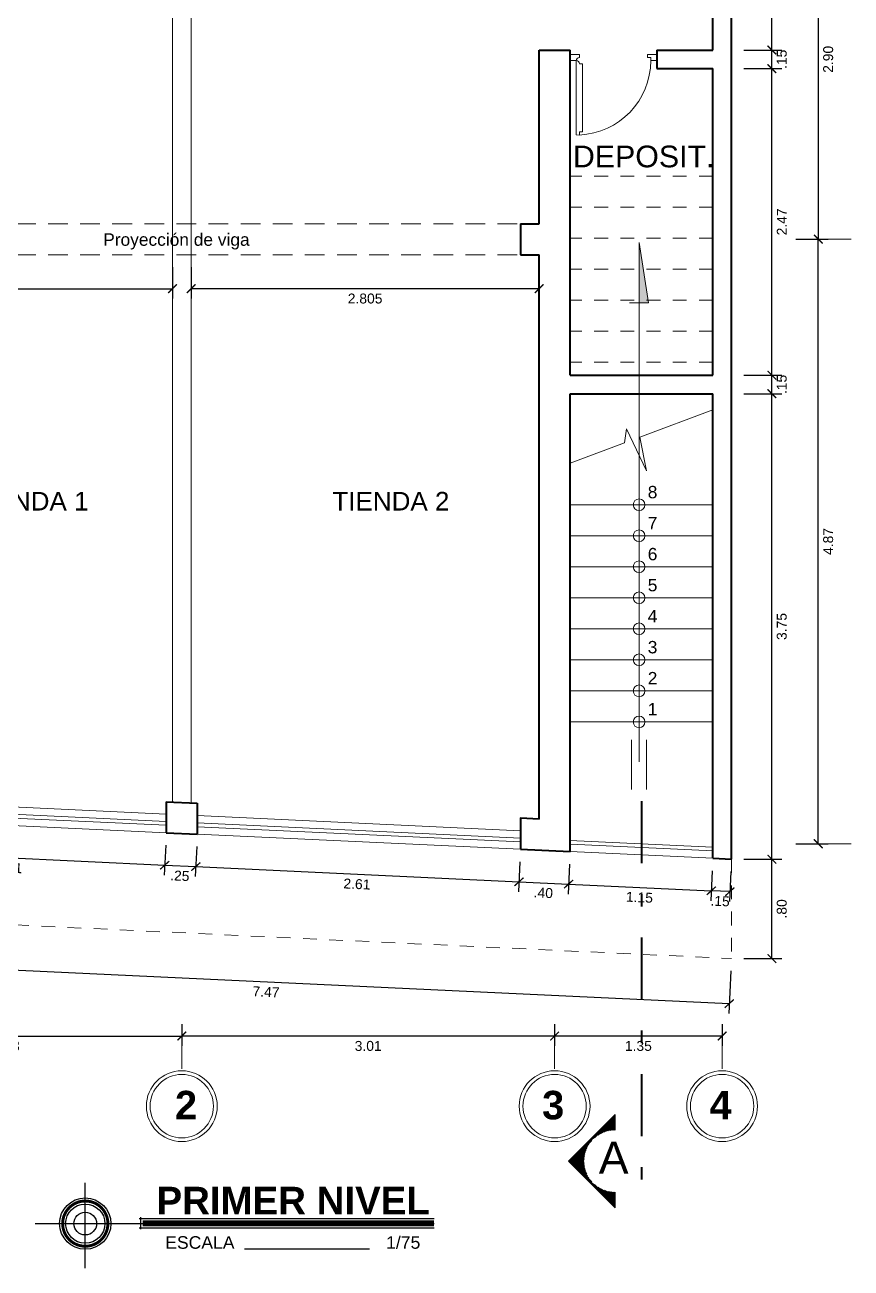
# Model space of a CAD drawing. Header units: millimetres. Extents: x 148 to 461, y 24 to 94.
# Drawn here: x 151.81 to 158.47, y 60.74 to 70.77 of the extents above; entities that cross this region are included whole.
import ezdxf

# ---------------------------------------------------------------- set-up
doc = ezdxf.new("R2010")
doc.units = ezdxf.units.MM
doc.header["$PDMODE"] = 32
doc.linetypes.add('2PAV$0$DASHDOT', pattern=[1, 0.5, -0.25, 0, -0.25])
doc.linetypes.add('HIDDEN2', pattern=[4.762499999999999, 3.175, -1.5875])
doc.layers.get('0').update_dxf_attribs({"lineweight": 0})
doc.layers.get('Defpoints').update_dxf_attribs({"lineweight": 0})
for name, color, linetype, lineweight in [('A-Dims', 22, 'Continuous', 0), ('A-Section', 178, '2PAV$0$DASHDOT', 40), ('A-Stair', 53, 'Continuous', 0), ('A-Text', 30, 'Continuous', 30), ('A-Wall', 153, 'Continuous', 40), ('escalera', 252, 'Continuous', 0), ('piso', 10, 'Continuous', 0), ('proyecciones', 33, 'HIDDEN2', 0), ('puertas', 40, 'Continuous', 0), ('TEXTO', 7, 'Continuous', 0)]:
    doc.layers.add(name, color=color, linetype=linetype, lineweight=lineweight)
doc.styles.add('ejes', font='swissel.ttf')
doc.styles.add('FITO', font='ARIAL.TTF')
doc.styles.add('TEX', font='swissk.ttf', dxfattribs={"height": 0.2})
doc.dimstyles.new('DIM50', dxfattribs={"dimtxt": 0.08, "dimasz": 0.07, "dimexe": 0.08, "dimexo": 0.1, "dimgap": 0.04, "dimtad": 2, "dimzin": 4, "dimdsep": 46, "dimtxsty": 'ejes', "dimblk": 'ARCHTICK', "dimcen": 0.05, "dimadec": 0, "dimazin": 0, "dimtfac": 1, "dimtix": 1, "dimtmove": 0, "dimatfit": 3, "dimfxl": 0.08, "dimarcsym": 0})

# ---------------------------------------------------------------- blocks, each defined once
blk = doc.blocks.new('P70')
at = {"ltscale": 0.75}
blk.add_lwpolyline([(0.05000000000000426, 0.02500000000000568), (0.05000000000000426, 0.6229130371550653), (0.07500000000000995, 0.624478940414086), (0.07500000000000284, 0.5979130371550667), (0.1000000000000085, 0.5979130371550667), (0.1000000000000085, 0.04999999999999716), (0.07500000000000284, 0.05000000000000426, -0.4142135623731159)], format="xyb", close=True, dxfattribs=at)
blk.add_lwpolyline([(0, 0.02499999999999147), (0.05000000000000426, 0.02500000000000568, 0.4142135623730951), (0.07500000000000284, 0), (0.07500000000000284, -0.02499999999999147), (0, -0.02499999999999147)], format="xyb", dxfattribs=at)
blk.add_lwpolyline([(0.7000000000000028, 0.02499999999999147), (0.6499999999999915, 0.02500000000000568), (0.6499999999999915, 0), (0.625, 0), (0.625, -0.02499999999999147), (0.7000000000000028, -0.02499999999999147)], dxfattribs=at)
at = {"color": 9, "ltscale": 0.75}
blk.add_arc((0.05000000000000426, 0.02500000000000568), 0.5999999999999914, 0, 87.61198453673087, dxfattribs=at)
at = {"flags": 3}
blk.add_attdef('COCO', (0, 0), '', height=0.1, dxfattribs=at)
blk = doc.blocks.new('_ArchTick')
at = {"color": 0, "linetype": 'ByBlock', "const_width": 0.15}
blk.add_lwpolyline([(-0.5, -0.5), (0.5, 0.5)], dxfattribs=at)
blk = doc.blocks.new('*D202')
at = {"layer": 'A-Dims', "color": 0, "lineweight": -2}
for p, q in [((157.6002830964725, 71.8131101020102), (157.9065325507671, 71.8131101020102)), ((157.8265325507671, 70.5631101020102), (157.8265325507671, 71.8131101020102)), ((157.6002830964725, 70.5631101020102), (157.9065325507671, 70.5631101020102))]:
    blk.add_line(p, q, dxfattribs=at)
at = {"layer": 'Defpoints', "color": 0}
for p in [(157.5002830964725, 71.8131101020102), (157.8265325507671, 71.8131101020102), (157.5002830964725, 70.5631101020102)]:
    blk.add_point(p, dxfattribs=at)
at = {"layer": 'A-Dims', "color": 0, "lineweight": -2, "xscale": 0.07, "yscale": 0.07, "zscale": 0.07}
for p, rotation in [((157.8265325507671, 71.8131101020102), 90), ((157.8265325507671, 70.5631101020102), 270)]:
    blk.add_blockref('_ArchTick', p, dxfattribs=dict(at, rotation=rotation))
at = {"layer": 'A-Dims', "color": 0, "insert": (157.9065325507671, 71.1881101020102), "char_height": 0.08, "attachment_point": 5, "rotation": 90, "style": 'ejes'}
blk.add_mtext('1.25', dxfattribs=at)
blk = doc.blocks.new('*D203')
at = {"layer": 'A-Dims', "color": 0, "lineweight": -2}
for p, q in [((157.6002830964725, 70.5631101020102), (157.9065325507671, 70.5631101020102)), ((157.8265325507671, 70.4131101020102), (157.8265325507671, 70.5631101020102)), ((157.6002830964725, 70.4131101020102), (157.9065325507671, 70.4131101020102))]:
    blk.add_line(p, q, dxfattribs=at)
at = {"layer": 'Defpoints', "color": 0}
for p in [(157.5002830964725, 70.5631101020102), (157.8265325507671, 70.5631101020102), (157.5002830964725, 70.4131101020102)]:
    blk.add_point(p, dxfattribs=at)
at = {"layer": 'A-Dims', "color": 0, "lineweight": -2, "xscale": 0.07, "yscale": 0.07, "zscale": 0.07}
for p, rotation in [((157.8265325507671, 70.5631101020102), 270), ((157.8265325507671, 70.4131101020102), 90)]:
    blk.add_blockref('_ArchTick', p, dxfattribs=dict(at, rotation=rotation))
at = {"layer": 'A-Dims', "color": 0, "insert": (157.9065325507671, 70.4881101020102), "char_height": 0.08, "attachment_point": 5, "rotation": 90, "style": 'ejes'}
blk.add_mtext('.15', dxfattribs=at)
blk = doc.blocks.new('*D204')
at = {"layer": 'A-Dims', "color": 0, "lineweight": -2}
for p, q in [((157.6002830964725, 70.4131101020102), (157.9065325507671, 70.4131101020102)), ((157.8265325507671, 67.94231010201018), (157.8265325507671, 70.4131101020102)), ((157.6002830964725, 67.94231010201018), (157.9065325507671, 67.94231010201018))]:
    blk.add_line(p, q, dxfattribs=at)
at = {"layer": 'Defpoints', "color": 0}
for p in [(157.5002830964725, 70.4131101020102), (157.8265325507671, 70.4131101020102), (157.5002830964725, 67.94231010201018)]:
    blk.add_point(p, dxfattribs=at)
at = {"layer": 'A-Dims', "color": 0, "lineweight": -2, "xscale": 0.07, "yscale": 0.07, "zscale": 0.07}
for p, rotation in [((157.8265325507671, 70.4131101020102), 90), ((157.8265325507671, 67.94231010201018), 270)]:
    blk.add_blockref('_ArchTick', p, dxfattribs=dict(at, rotation=rotation))
at = {"layer": 'A-Dims', "color": 0, "insert": (157.9065325507671, 69.1777101020102), "char_height": 0.08, "attachment_point": 5, "rotation": 90, "style": 'ejes'}
blk.add_mtext('2.47', dxfattribs=at)
blk = doc.blocks.new('*D205')
at = {"layer": 'A-Dims', "color": 0, "lineweight": -2}
for p, q in [((157.6002830964725, 67.94231010201018), (157.9065325507671, 67.94231010201018)), ((157.8265325507671, 67.79231010201018), (157.8265325507671, 67.94231010201018)), ((157.6002830964725, 67.79231010201018), (157.9065325507671, 67.79231010201018))]:
    blk.add_line(p, q, dxfattribs=at)
at = {"layer": 'Defpoints', "color": 0}
for p in [(157.5002830964725, 67.94231010201018), (157.8265325507671, 67.94231010201018), (157.5002830964725, 67.79231010201018)]:
    blk.add_point(p, dxfattribs=at)
at = {"layer": 'A-Dims', "color": 0, "lineweight": -2, "xscale": 0.07, "yscale": 0.07, "zscale": 0.07}
for p, rotation in [((157.8265325507671, 67.94231010201018), 270), ((157.8265325507671, 67.79231010201018), 90)]:
    blk.add_blockref('_ArchTick', p, dxfattribs=dict(at, rotation=rotation))
at = {"layer": 'A-Dims', "color": 0, "insert": (157.9065325507671, 67.86731010201018), "char_height": 0.08, "attachment_point": 5, "rotation": 90, "style": 'ejes'}
blk.add_mtext('.15', dxfattribs=at)
blk = doc.blocks.new('*D206')
at = {"layer": 'A-Dims', "color": 0, "lineweight": -2}
for p, q in [((157.6002830964725, 67.79231010201018), (157.9065325507671, 67.79231010201018)), ((157.8265325507671, 64.04031263436664), (157.8265325507671, 67.79231010201018)), ((157.6002830964725, 64.04031263436664), (157.9065325507671, 64.04031263436664))]:
    blk.add_line(p, q, dxfattribs=at)
at = {"layer": 'Defpoints', "color": 0}
for p in [(157.5002830964725, 67.79231010201018), (157.8265325507671, 67.79231010201018), (157.5002830964725, 64.04031263436664)]:
    blk.add_point(p, dxfattribs=at)
at = {"layer": 'A-Dims', "color": 0, "lineweight": -2, "xscale": 0.07, "yscale": 0.07, "zscale": 0.07}
for p, rotation in [((157.8265325507671, 67.79231010201018), 90), ((157.8265325507671, 64.04031263436664), 270)]:
    blk.add_blockref('_ArchTick', p, dxfattribs=dict(at, rotation=rotation))
at = {"layer": 'A-Dims', "color": 0, "insert": (157.9065325507671, 65.91631136818842), "char_height": 0.08, "attachment_point": 5, "rotation": 90, "style": 'ejes'}
blk.add_mtext('3.75', dxfattribs=at)
blk = doc.blocks.new('*D207')
at = {"layer": 'A-Dims', "color": 0, "lineweight": -2}
for p, q in [((157.6002830964725, 64.04031263436664), (157.9065325507671, 64.04031263436664)), ((157.8265325507671, 63.23943264052988), (157.8265325507671, 64.04031263436664)), ((157.6002830964725, 63.23943264052988), (157.9065325507671, 63.23943264052988))]:
    blk.add_line(p, q, dxfattribs=at)
at = {"layer": 'Defpoints', "color": 0}
for p in [(157.5002830964725, 64.04031263436664), (157.8265325507671, 64.04031263436664), (157.5002830964725, 63.23943264052988)]:
    blk.add_point(p, dxfattribs=at)
at = {"layer": 'A-Dims', "color": 0, "lineweight": -2, "xscale": 0.07, "yscale": 0.07, "zscale": 0.07}
for p, rotation in [((157.8265325507671, 64.04031263436664), 90), ((157.8265325507671, 63.23943264052988), 270)]:
    blk.add_blockref('_ArchTick', p, dxfattribs=dict(at, rotation=rotation))
at = {"layer": 'A-Dims', "color": 0, "insert": (157.9065325507671, 63.63987263744826), "char_height": 0.08, "attachment_point": 5, "rotation": 90, "style": 'ejes'}
blk.add_mtext('.80', dxfattribs=at)
blk = doc.blocks.new('*D208')
at = {"layer": 'A-Dims', "color": 0, "lineweight": -2}
for p, q in [((150.0355965626156, 63.48954251889414), (150.019490391733, 63.14625099094039)), ((150.0232396188186, 63.226163088249), (157.4832396188185, 62.87616308824897)), ((157.4955965626156, 63.13954251889411), (157.479490391733, 62.79625099094036))]:
    blk.add_line(p, q, dxfattribs=at)
at = {"layer": 'Defpoints', "color": 0}
for p in [(150.0402830964725, 63.58943264052991), (157.5002830964725, 63.23943264052988), (157.4832396188185, 62.87616308824897)]:
    blk.add_point(p, dxfattribs=at)
at = {"layer": 'A-Dims', "color": 0, "lineweight": -2, "xscale": 0.07, "yscale": 0.07, "zscale": 0.07}
for p, rotation in [((150.0232396188186, 63.226163088249), 177.3138299825618), ((157.4832396188185, 62.87616308824897), 357.3138299825617)]:
    blk.add_blockref('_ArchTick', p, dxfattribs=dict(at, rotation=rotation))
at = {"layer": 'A-Dims', "color": 0, "insert": (153.749490391733, 62.97125099094037), "char_height": 0.08, "attachment_point": 5, "rotation": 357.31382998256174, "style": 'ejes'}
blk.add_mtext('7.47', dxfattribs=at)
blk = doc.blocks.new('*D209')
at = {"layer": 'A-Dims', "color": 0, "lineweight": -2}
for p, q in [((157.3455965626156, 63.94746004624292), (157.3342587059046, 63.70580172891754)), ((157.4955965626156, 63.94042251273088), (157.4842587059046, 63.6987641954055)), ((157.4880079329901, 63.77867629271411), (157.3380079329901, 63.78571382622616))]:
    blk.add_line(p, q, dxfattribs=at)
at = {"layer": 'Defpoints', "color": 0}
for p in [(157.3502830964725, 64.04735016787869), (157.5002830964725, 64.04031263436664), (157.3380079329901, 63.78571382622616)]:
    blk.add_point(p, dxfattribs=at)
at = {"layer": 'A-Dims', "color": 0, "lineweight": -2, "xscale": 0.07, "yscale": 0.07, "zscale": 0.07}
for p, rotation in [((157.3380079329901, 63.78571382622616), 357.3138299825686), ((157.4880079329901, 63.77867629271411), 177.3138299825686)]:
    blk.add_blockref('_ArchTick', p, dxfattribs=dict(at, rotation=rotation))
at = {"layer": 'A-Dims', "color": 0, "insert": (157.4092587059046, 63.70228296216152), "char_height": 0.08, "attachment_point": 5, "rotation": 357.31382998256856, "style": 'ejes'}
blk.add_mtext('.15', dxfattribs=at)
blk = doc.blocks.new('*D210')
at = {"layer": 'A-Dims', "color": 0, "lineweight": -2}
for p, q in [((156.1955965626155, 64.00141446983542), (156.1842587059045, 63.75975615251)), ((157.3455965626155, 63.94746004624294), (157.3342587059045, 63.70580172891751)), ((156.1880079329901, 63.83966824981862), (157.3380079329901, 63.78571382622613))]:
    blk.add_line(p, q, dxfattribs=at)
at = {"layer": 'Defpoints', "color": 0}
for p in [(156.2002830964724, 64.10130459147119), (157.3502830964724, 64.0473501678787), (157.3380079329901, 63.78571382622613)]:
    blk.add_point(p, dxfattribs=at)
at = {"layer": 'A-Dims', "color": 0, "lineweight": -2, "xscale": 0.07, "yscale": 0.07, "zscale": 0.07}
for p, rotation in [((156.1880079329901, 63.83966824981862), 177.3138299825623), ((157.3380079329901, 63.78571382622613), 357.3138299825624)]:
    blk.add_blockref('_ArchTick', p, dxfattribs=dict(at, rotation=rotation))
at = {"layer": 'A-Dims', "color": 0, "insert": (156.7592587059045, 63.73277894071376), "char_height": 0.08, "attachment_point": 5, "rotation": 357.3138299825623, "style": 'ejes'}
blk.add_mtext('1.15', dxfattribs=at)
blk = doc.blocks.new('*D211')
at = {"layer": 'A-Dims', "color": 0, "lineweight": -2}
for p, q in [((155.7960360760725, 64.02016060526304), (155.7846982193616, 63.77850228793763)), ((156.1955965626156, 64.00141446983542), (156.1842587059046, 63.75975615251001)), ((155.7884474464471, 63.85841438524624), (156.1880079329901, 63.83966824981862))]:
    blk.add_line(p, q, dxfattribs=at)
at = {"layer": 'Defpoints', "color": 0}
for p in [(155.8007226099294, 64.12005072689881), (156.2002830964725, 64.10130459147119), (156.1880079329901, 63.83966824981862)]:
    blk.add_point(p, dxfattribs=at)
at = {"layer": 'A-Dims', "color": 0, "lineweight": -2, "xscale": 0.07, "yscale": 0.07, "zscale": 0.07}
for p, rotation in [((155.7884474464471, 63.85841438524624), 177.3138299825625), ((156.1880079329901, 63.83966824981862), 357.3138299825624)]:
    blk.add_blockref('_ArchTick', p, dxfattribs=dict(at, rotation=rotation))
at = {"layer": 'A-Dims', "color": 0, "insert": (155.9844784626331, 63.76912922022382), "char_height": 0.08, "attachment_point": 5, "rotation": 357.3138299825624, "style": 'ejes'}
blk.add_mtext('.40', dxfattribs=at)
blk = doc.blocks.new('*D212')
at = {"layer": 'A-Dims', "color": 0, "lineweight": -2}
for p, q in [((153.1905965626156, 64.14239972452711), (153.1792587059046, 63.90074140720176)), ((153.1830079329901, 63.98065350451037), (155.7884474464471, 63.85841438524631)), ((155.7960360760726, 64.02016060526304), (155.7846982193616, 63.77850228793769))]:
    blk.add_line(p, q, dxfattribs=at)
at = {"layer": 'Defpoints', "color": 0}
for p in [(153.1952830964725, 64.24228984616288), (155.8007226099295, 64.12005072689881), (155.7884474464471, 63.85841438524631)]:
    blk.add_point(p, dxfattribs=at)
at = {"layer": 'A-Dims', "color": 0, "lineweight": -2, "xscale": 0.07, "yscale": 0.07, "zscale": 0.07}
for p, rotation in [((153.1830079329901, 63.98065350451037), 177.3138299825621), ((155.7884474464471, 63.85841438524631), 357.3138299825621)]:
    blk.add_blockref('_ArchTick', p, dxfattribs=dict(at, rotation=rotation))
at = {"layer": 'A-Dims', "color": 0, "insert": (154.4819784626331, 63.83962184756972), "char_height": 0.08, "attachment_point": 5, "rotation": 357.3138299825621, "style": 'ejes'}
blk.add_mtext('2.61', dxfattribs=at)
blk = doc.blocks.new('*D213')
at = {"layer": 'A-Dims', "color": 0, "lineweight": -2}
for p, q in [((152.9405965626156, 64.15412894704721), (152.9292587059046, 63.91247062972188)), ((153.1905965626155, 64.1423997245271), (153.1792587059045, 63.90074140720176)), ((152.9330079329901, 63.9923827270305), (153.1830079329901, 63.98065350451038))]:
    blk.add_line(p, q, dxfattribs=at)
at = {"layer": 'Defpoints', "color": 0}
for p in [(152.9452830964725, 64.25401906868298), (153.1952830964725, 64.24228984616286), (153.1830079329901, 63.98065350451038)]:
    blk.add_point(p, dxfattribs=at)
at = {"layer": 'A-Dims', "color": 0, "lineweight": -2, "xscale": 0.07, "yscale": 0.07, "zscale": 0.07}
for p, rotation in [((152.9330079329901, 63.9923827270305), 177.3138299825592), ((153.1830079329901, 63.98065350451038), 357.3138299825592)]:
    blk.add_blockref('_ArchTick', p, dxfattribs=dict(at, rotation=rotation))
at = {"layer": 'A-Dims', "color": 0, "insert": (153.0542587059046, 63.90660601846182), "char_height": 0.08, "attachment_point": 5, "rotation": 357.3138299825592, "style": 'ejes'}
blk.add_mtext('.25', dxfattribs=at)
blk = doc.blocks.new('*D214')
at = {"layer": 'A-Dims', "color": 0, "lineweight": -2}
for p, q in [((150.4351570491586, 64.27167637730324), (150.4238191924476, 64.03001805997792)), ((152.9405965626156, 64.15412894704721), (152.9292587059046, 63.91247062972189)), ((150.4275684195332, 64.10993015728653), (152.9330079329901, 63.9923827270305))]:
    blk.add_line(p, q, dxfattribs=at)
at = {"layer": 'Defpoints', "color": 0}
for p in [(150.4398435830155, 64.371566498939), (152.9452830964725, 64.25401906868298), (152.9330079329901, 63.9923827270305)]:
    blk.add_point(p, dxfattribs=at)
at = {"layer": 'A-Dims', "color": 0, "lineweight": -2, "xscale": 0.07, "yscale": 0.07, "zscale": 0.07}
for p, rotation in [((150.4275684195332, 64.10993015728653), 177.313829982562), ((152.9330079329901, 63.9923827270305), 357.313829982562)]:
    blk.add_blockref('_ArchTick', p, dxfattribs=dict(at, rotation=rotation))
at = {"layer": 'A-Dims', "color": 0, "insert": (151.6765389491761, 63.97124434484989), "char_height": 0.08, "attachment_point": 5, "rotation": 357.31382998256197, "style": 'ejes'}
blk.add_mtext('2.51', dxfattribs=at)
blk = doc.blocks.new('*D216')
at = {"layer": 'A-Dims', "color": 0, "lineweight": -2}
for p, q in [((150.1902830964725, 68.8131101020102), (150.1902830964725, 68.55938713722192)), ((152.9952830964724, 68.8131101020102), (152.9952830964724, 68.55938713722192)), ((150.1902830964725, 68.63938713722192), (152.9952830964724, 68.63938713722192))]:
    blk.add_line(p, q, dxfattribs=at)
at = {"layer": 'Defpoints', "color": 0}
for p in [(150.1902830964725, 68.9131101020102), (152.9952830964724, 68.9131101020102), (152.9952830964724, 68.63938713722192)]:
    blk.add_point(p, dxfattribs=at)
at = {"layer": 'A-Dims', "color": 0, "lineweight": -2, "xscale": 0.07, "yscale": 0.07, "zscale": 0.07, "rotation": 180}
blk.add_blockref('_ArchTick', (150.1902830964725, 68.63938713722192), dxfattribs=at)
at = {"layer": 'A-Dims', "color": 0, "lineweight": -2, "xscale": 0.07, "yscale": 0.07, "zscale": 0.07}
blk.add_blockref('_ArchTick', (152.9952830964724, 68.63938713722192), dxfattribs=at)
at = {"layer": 'A-Dims', "color": 0, "insert": (151.5927830964724, 68.5593871372219), "char_height": 0.08, "attachment_point": 5, "style": 'ejes'}
blk.add_mtext('2.805', dxfattribs=at)
blk = doc.blocks.new('*D217')
at = {"layer": 'A-Dims', "color": 0, "lineweight": -2}
for p, q in [((153.1452830964724, 68.8131101020102), (153.1452830964724, 68.55938713722193)), ((155.9502830964724, 68.8131101020102), (155.9502830964724, 68.55938713722193)), ((155.9502830964724, 68.63938713722193), (153.1452830964724, 68.63938713722193))]:
    blk.add_line(p, q, dxfattribs=at)
at = {"layer": 'Defpoints', "color": 0}
for p in [(153.1452830964724, 68.9131101020102), (155.9502830964724, 68.9131101020102), (153.1452830964724, 68.63938713722193)]:
    blk.add_point(p, dxfattribs=at)
at = {"layer": 'A-Dims', "color": 0, "lineweight": -2, "xscale": 0.07, "yscale": 0.07, "zscale": 0.07, "rotation": 180}
blk.add_blockref('_ArchTick', (153.1452830964724, 68.63938713722193), dxfattribs=at)
at = {"layer": 'A-Dims', "color": 0, "lineweight": -2, "xscale": 0.07, "yscale": 0.07, "zscale": 0.07}
blk.add_blockref('_ArchTick', (155.9502830964724, 68.63938713722193), dxfattribs=at)
at = {"layer": 'A-Dims', "color": 0, "insert": (154.5477830964724, 68.55938713722192), "char_height": 0.08, "attachment_point": 5, "style": 'ejes'}
blk.add_mtext('2.805', dxfattribs=at)
blk = doc.blocks.new('*D565')
at = {"layer": 'A-Dims', "color": 0, "lineweight": -2}
for p, q in [((158.0192458633537, 69.0381101020102), (158.280620170549, 69.0381101020102)), ((158.200620170549, 64.16531263436629), (158.200620170549, 69.0381101020102)), ((158.0192458633537, 64.16531263436629), (158.280620170549, 64.16531263436629))]:
    blk.add_line(p, q, dxfattribs=at)
at = {"layer": 'Defpoints', "color": 0}
for p in [(157.9192458633537, 69.0381101020102), (158.200620170549, 69.0381101020102), (157.9192458633537, 64.16531263436629)]:
    blk.add_point(p, dxfattribs=at)
at = {"layer": 'A-Dims', "color": 0, "lineweight": -2, "xscale": 0.07, "yscale": 0.07, "zscale": 0.07}
for p, rotation in [((158.200620170549, 69.0381101020102), 90), ((158.200620170549, 64.16531263436629), 270)]:
    blk.add_blockref('_ArchTick', p, dxfattribs=dict(at, rotation=rotation))
at = {"layer": 'A-Dims', "color": 0, "insert": (158.280620170549, 66.60171136818823), "char_height": 0.08, "attachment_point": 5, "rotation": 90, "style": 'ejes'}
blk.add_mtext('4.87', dxfattribs=at)
blk = doc.blocks.new('*D562')
at = {"layer": 'A-Dims', "color": 0, "lineweight": -2}
for p, q in [((158.0192458633537, 71.9381101020102), (158.280620170549, 71.9381101020102)), ((158.200620170549, 71.9381101020102), (158.200620170549, 69.0381101020102)), ((158.0192458633537, 69.0381101020102), (158.280620170549, 69.0381101020102))]:
    blk.add_line(p, q, dxfattribs=at)
at = {"layer": 'Defpoints', "color": 0}
for p in [(157.9192458633537, 71.9381101020102), (157.9192458633537, 69.0381101020102), (158.200620170549, 69.0381101020102)]:
    blk.add_point(p, dxfattribs=at)
at = {"layer": 'A-Dims', "color": 0, "lineweight": -2, "xscale": 0.07, "yscale": 0.07, "zscale": 0.07}
for p, rotation in [((158.200620170549, 71.9381101020102), 90), ((158.200620170549, 69.0381101020102), 270)]:
    blk.add_blockref('_ArchTick', p, dxfattribs=dict(at, rotation=rotation))
at = {"layer": 'A-Dims', "color": 0, "insert": (158.280620170549, 70.4881101020102), "char_height": 0.08, "attachment_point": 5, "rotation": 90, "style": 'ejes'}
blk.add_mtext('2.90', dxfattribs=at)
blk = doc.blocks.new('*D558')
at = {"layer": 'A-Dims', "color": 0, "lineweight": -2}
for p, q in [((150.2402830964724, 62.71083732093731), (150.2402830964724, 62.53476358095547)), ((153.0702830964725, 62.71083732093731), (153.0702830964725, 62.53476358095547)), ((150.2402830964724, 62.61476358095547), (153.0702830964725, 62.61476358095547))]:
    blk.add_line(p, q, dxfattribs=at)
at = {"layer": 'Defpoints', "color": 0}
for p in [(150.2402830964724, 62.81083732093731), (153.0702830964725, 62.81083732093731), (153.0702830964725, 62.61476358095547)]:
    blk.add_point(p, dxfattribs=at)
at = {"layer": 'A-Dims', "color": 0, "lineweight": -2, "xscale": 0.07, "yscale": 0.07, "zscale": 0.07, "rotation": 180}
blk.add_blockref('_ArchTick', (150.2402830964724, 62.61476358095547), dxfattribs=at)
at = {"layer": 'A-Dims', "color": 0, "lineweight": -2, "xscale": 0.07, "yscale": 0.07, "zscale": 0.07}
blk.add_blockref('_ArchTick', (153.0702830964725, 62.61476358095547), dxfattribs=at)
at = {"layer": 'A-Dims', "color": 0, "insert": (151.6552830964725, 62.53476358095547), "char_height": 0.08, "attachment_point": 5, "style": 'ejes'}
blk.add_mtext('2.83', dxfattribs=at)
blk = doc.blocks.new('*D559')
at = {"layer": 'A-Dims', "color": 0, "lineweight": -2}
for p, q in [((156.0752830964725, 62.71083732093731), (156.0752830964725, 62.53476358095547)), ((157.4252830964725, 62.71083732093731), (157.4252830964725, 62.53476358095547)), ((157.4252830964725, 62.61476358095547), (156.0752830964725, 62.61476358095547))]:
    blk.add_line(p, q, dxfattribs=at)
at = {"layer": 'Defpoints', "color": 0}
for p in [(156.0752830964725, 62.81083732093731), (157.4252830964725, 62.81083732093731), (156.0752830964725, 62.61476358095547)]:
    blk.add_point(p, dxfattribs=at)
at = {"layer": 'A-Dims', "color": 0, "lineweight": -2, "xscale": 0.07, "yscale": 0.07, "zscale": 0.07, "rotation": 180}
blk.add_blockref('_ArchTick', (156.0752830964725, 62.61476358095547), dxfattribs=at)
at = {"layer": 'A-Dims', "color": 0, "lineweight": -2, "xscale": 0.07, "yscale": 0.07, "zscale": 0.07}
blk.add_blockref('_ArchTick', (157.4252830964725, 62.61476358095547), dxfattribs=at)
at = {"layer": 'A-Dims', "color": 0, "insert": (156.7502830964725, 62.53476358095547), "char_height": 0.08, "attachment_point": 5, "style": 'ejes'}
blk.add_mtext('1.35', dxfattribs=at)
blk = doc.blocks.new('*D578')
at = {"layer": 'A-Dims', "color": 0, "lineweight": -2}
for p, q in [((153.0702830964725, 62.71083732093731), (153.0702830964725, 62.53476358095547)), ((156.0752830964725, 62.71083732093731), (156.0752830964725, 62.53476358095547)), ((156.0752830964725, 62.61476358095547), (153.0702830964725, 62.61476358095547))]:
    blk.add_line(p, q, dxfattribs=at)
at = {"layer": 'Defpoints', "color": 0}
for p in [(153.0702830964725, 62.81083732093731), (156.0752830964725, 62.81083732093731), (153.0702830964725, 62.61476358095547)]:
    blk.add_point(p, dxfattribs=at)
at = {"layer": 'A-Dims', "color": 0, "lineweight": -2, "xscale": 0.07, "yscale": 0.07, "zscale": 0.07, "rotation": 180}
blk.add_blockref('_ArchTick', (153.0702830964725, 62.61476358095547), dxfattribs=at)
at = {"layer": 'A-Dims', "color": 0, "lineweight": -2, "xscale": 0.07, "yscale": 0.07, "zscale": 0.07}
blk.add_blockref('_ArchTick', (156.0752830964725, 62.61476358095547), dxfattribs=at)
at = {"layer": 'A-Dims', "color": 0, "insert": (154.5727830964725, 62.53476358095547), "char_height": 0.08, "attachment_point": 5, "style": 'ejes'}
blk.add_mtext('3.01', dxfattribs=at)

msp = doc.modelspace()

# ---------------------------------------------------------------- hatches: boundary and pattern name
at = {"layer": 'escalera'}
msp.add_hatch(color=256, dxfattribs=at).paths.add_polyline_path([(156.7562445262036, 69.01051712239344), (156.7562445262035, 68.5254795520285), (156.8325442811357, 68.5254795520285)])

# ---------------------------------------------------------------- linework, layer by layer
at = {"layer": 'A-Dims'}
for p, q in [((158.280620170549, 69.0381101020102), (158.4653928910786, 69.0381101020102)), ((158.280620170549, 64.16531263436629), (158.4653928910786, 64.16531263436629)), ((153.0702830964725, 62.53476358095547), (153.0702830964725, 62.3499908604259)), ((156.0752830964725, 62.53476358095547), (156.0752830964725, 62.3499908604259)), ((157.4252830964725, 62.53476358095547), (157.4252830964725, 62.3499908604259))]:
    msp.add_line(p, q, dxfattribs=at)
for centre, radius in [((153.0702830964725, 62.04950603159675), 0.2854121045047773), ((153.0702830964725, 62.04950603159675), 0.2554121045047773), ((156.0752830964725, 62.04950603159675), 0.2854121045047773), ((156.0752830964725, 62.04950603159675), 0.2554121045047773), ((157.4252830964725, 62.04950603159675), 0.2854121045047773), ((157.4252830964725, 62.04950603159675), 0.2554121045047773)]:
    msp.add_circle(centre, radius, dxfattribs=at)
at = {"layer": 'A-Section', "color": 2}
msp.add_lwpolyline([(156.7752830964725, 64.50851389725355), (156.7752830964725, 61.23587272273192)], dxfattribs=at)
at = {"layer": 'A-Stair', "color": 53}
for p, q in [((152.9952830964725, 64.50167322417896), (152.9952830964724, 71.81311010201019)), ((153.1452830964724, 64.4946356906669), (153.1452830964724, 71.81311010201019)), ((156.7623150741046, 67.44260696056962), (157.3502830964725, 67.66215782320147)), ((156.6382881824244, 67.39629455917694), (156.6558608409563, 67.50819806965183)), ((156.6558608409563, 67.50819806965183), (156.8153456674741, 67.17083410251497)), ((156.2002830964725, 67.23274077597867), (156.6382881824244, 67.39629455917694)), ((156.8153456674741, 67.17083410251497), (156.7623150741047, 67.44260696056962)), ((157.3502830964725, 66.89735016787868), (156.2002830964725, 66.89735016787868)), ((157.3502830964725, 66.64735016787868), (156.2002830964725, 66.64735016787868)), ((157.3502830964725, 66.39735016787868), (156.2002830964725, 66.39735016787868)), ((157.3502830964725, 66.14735016787868), (156.2002830964725, 66.14735016787868)), ((157.3502830964725, 65.89735016787868), (156.2002830964725, 65.89735016787868)), ((157.3502830964725, 65.64735016787868), (156.2002830964725, 65.64735016787868)), ((157.3502830964725, 65.39735016787868), (156.2002830964725, 65.39735016787868)), ((157.3502830964725, 65.14735016787868), (156.2002830964725, 65.14735016787868)), ((150.4398435830155, 64.5217314977834), (152.9452830964724, 64.40418406752738)), ((150.4398435830155, 64.46166549824565), (152.9452830964724, 64.34411806798963)), ((150.4398435830155, 64.43163249847676), (152.9452830964725, 64.31408506822075)), ((150.4398435830155, 64.371566498939), (152.9452830964725, 64.25401906868298)), ((153.1952830964725, 64.39245484500728), (155.8007226099294, 64.27021572574321)), ((153.1952830964725, 64.33252077202582), (155.8007226099294, 64.21028165276175)), ((153.1952830964725, 64.30235584570063), (155.8007226099294, 64.18011672643657)), ((153.1952830964725, 64.24228984616286), (155.8007226099295, 64.12005072689881)), ((156.1974711761583, 64.19153551733412), (157.3474711761583, 64.13758109374163)), ((156.2030950167866, 64.16123866445265), (157.3530950167866, 64.10728424086017)), ((156.2002830964724, 64.10130459147119), (157.3502830964724, 64.0473501678787))]:
    msp.add_line(p, q, dxfattribs=at)
at = {"layer": 'A-Text', "color": 251, "linetype": 'Continuous'}
for p, q in [((152.2921916797322, 60.74394695810162), (152.2921916797322, 61.43181759798316)), ((152.726083189522, 61.14385077630403), (155.1034670050635, 61.14385077630403)), ((152.7392437240959, 61.0585196101833), (152.7392437240959, 61.1544516470616)), ((151.888643856304, 61.10276530520391), (155.1034670050635, 61.10276530520391)), ((152.726083189522, 61.06784143238252), (155.1034670050635, 61.06784143238251)), ((153.5752452004162, 60.90013442706485), (154.5834094145817, 60.90013442706485))]:
    msp.add_line(p, q, dxfattribs=at)
at = {"layer": 'A-Text', "const_width": 0.02375291952}
msp.add_lwpolyline([(152.2921916797322, 61.28518772609169, 1760.380359204241), (152.2926061861952, 61.28518725724805, 1760.380359204241)], format="xyb", dxfattribs=at)
at = {"layer": 'A-Text', "const_width": 0.04750583904}
msp.add_lwpolyline([(152.7534954758242, 61.10584610537143), (155.1034670050635, 61.10584610537143)], dxfattribs=at)
at = {"layer": 'A-Text', "color": 251, "linetype": 'Continuous'}
for radius in [0.2067454115020801, 0.1580994323251201, 0.09121121095680004]:
    msp.add_circle((152.2921916797322, 61.10276530520391), radius, dxfattribs=at)
at = {"layer": 'A-Wall'}
for p, q in [((157.5002830964725, 64.04031263436664), (157.5002830964725, 74.39031263436664)), ((157.3502830964725, 70.56311010201021), (157.3502830964725, 71.8131101020102)), ((155.9502830964724, 69.16311010201021), (155.9502830964724, 70.5631101020102)), ((155.9502830964724, 70.5631101020102), (156.2002830964725, 70.5631101020102)), ((156.2002830964725, 67.9423101020102), (156.2002830964725, 70.5631101020102)), ((156.9002830964724, 70.56311010201023), (156.9002830964724, 70.4131101020102)), ((156.9002830964724, 70.56311010201019), (157.3502830964725, 70.5631101020102)), ((156.9002830964724, 70.4131101020102), (157.3502830964725, 70.4131101020102)), ((157.3502830964725, 67.94231010201018), (157.3502830964725, 70.41311010201021)), ((155.8002830964724, 69.16311010201021), (155.9502830964725, 69.1631101020102)), ((155.8002830964724, 69.1631101020102), (155.8002830964724, 68.9131101020102)), ((155.8002830964724, 68.9131101020102), (155.9502830964725, 68.9131101020102)), ((155.9502830964724, 64.36303381399131), (155.9502830964724, 68.91311010201021)), ((156.2002830964725, 67.9423101020102), (157.3502830964725, 67.94231010201018)), ((156.2002830964725, 64.10130459147119), (156.2002830964725, 67.79231010201018)), ((156.2002830964725, 67.79231010201018), (157.3502830964725, 67.79231010201018)), ((157.3502830964725, 64.04735016787869), (157.3502830964725, 67.79231010201018)), ((152.9452830964724, 64.50401906868298), (152.9452830964725, 64.25401906868298)), ((152.9452830964724, 64.50401906868298), (153.1952830964725, 64.49228984616288)), ((153.1952830964725, 64.49228984616288), (153.1952830964725, 64.24228984616288)), ((152.9452830964725, 64.25401906868298), (153.1952830964725, 64.24228984616286)), ((155.8007226099295, 64.12005072689881), (156.2002830964724, 64.10130459147119)), ((157.3502830964724, 64.0473501678787), (157.5002830964725, 64.04031263436664))]:
    msp.add_line(p, q, dxfattribs=at)
msp.add_lwpolyline([(155.9502830964724, 64.36303381399131), (155.8007226099294, 64.37005072689882), (155.8007226099294, 64.12005072689881)], dxfattribs=at)
at = {"layer": 'escalera'}
for p, q in [((156.7562445262035, 69.01051712239446), (156.7562445262041, 64.82509172234222)), ((156.7562445262035, 69.01051712239446), (156.8325442811357, 68.5254795520285)), ((156.8325442811355, 68.52547955202841), (156.6799447712714, 68.5254795520285)), ((156.6962445262042, 64.60173669561996), (156.6962445262041, 65.00312562121914)), ((156.8162445262041, 64.60173669561996), (156.8162445262039, 65.00312562121914))]:
    msp.add_line(p, q, dxfattribs=at)
for centre in [(156.7562445262038, 66.89735016787868), (156.7562445262038, 66.64735016787868), (156.7562445262039, 66.39735016787868), (156.7562445262039, 66.14735016787868), (156.7562445262039, 65.89735016787868), (156.756244526204, 65.64735016787868), (156.756244526204, 65.39735016787868), (156.7562445262041, 65.14735016787868)]:
    msp.add_circle(centre, 0.04722894813031728, dxfattribs=at)
at = {"layer": 'piso', "color": 106}
for p, q in [((156.5626637882542, 61.98221929522612), (156.1867732501572, 61.60632866660541)), ((156.5626637882542, 61.97492348139343), (156.1940690622328, 61.60632866660537)), ((156.5626637882542, 61.96754029215772), (156.2014522496903, 61.60632866660537)), ((156.5626637882542, 61.96015710292212), (156.3957482995979, 61.79324157406851)), ((156.5626637882541, 61.95277391368659), (156.4267579104297, 61.81686800313263)), ((156.5626637882542, 61.94539072445089), (156.4446870757006, 61.82741398348561)), ((156.5626637882541, 61.93800753521532), (156.4592414951286, 61.83458521718315)), ((156.5626637882541, 61.85692241901895), (156.5626637882542, 61.98221929522612)), ((156.5626637882541, 61.93062434597962), (156.4719770959169, 61.83993763180283)), ((156.5626637882541, 61.92324115674402), (156.4835185499637, 61.84409589939349)), ((156.5626637882541, 61.91585796750832), (156.4941923599634, 61.84738652272805)), ((156.5626637882541, 61.90847477827275), (156.5041949914117, 61.85000596734968)), ((156.5626637882541, 61.90109158903712), (156.5136557054814, 61.85208349446213)), ((156.5626637882541, 61.89370839980145), (156.5226649946037, 61.85370959651853)), ((156.5626637882541, 61.88632521056589), (156.5312891778692, 61.8549505926253)), ((156.5626637882541, 61.87894202133022), (156.5395785988684, 61.85585682638521)), ((156.562663788254, 61.87155883209461), (156.5475725543966, 61.85646759460283)), ((156.562663788254, 61.86417564285892), (156.5553024201096, 61.85681427294171)), ((156.3757509258042, 61.77324419545899), (156.2088354371479, 61.60632866660537)), ((156.3521245024298, 61.74223457715927), (156.2162186246055, 61.60632866660531)), ((156.3415785246167, 61.72430540757058), (156.223601812063, 61.60632866660531)), ((156.3344072926461, 61.70975098463738), (156.2309849995206, 61.60632866660531)), ((156.3290548793155, 61.69701538078209), (156.2383681869783, 61.6063286666052)), ((156.3248966127262, 61.6854739239558), (156.2457513744356, 61.60632866660531)), ((156.3216059901838, 61.6748001113855), (156.2531345618933, 61.60632866660531)), ((156.3189865461933, 61.66479747752841), (156.2605177493508, 61.6063286666052)), ((156.3169090195811, 61.65533676118019), (156.2679009368083, 61.6063286666052)), ((156.3152829179163, 61.64632746988815), (156.2752841242658, 61.6063286666052)), ((156.3140419221083, 61.63770328454582), (156.2826673117234, 61.6063286666052)), ((156.1867732501572, 61.60632866660541), (156.5626637882532, 61.2304380379835)), ((156.5626637882532, 61.23773385181613), (156.1940690622328, 61.60632866660531)), ((156.5626637882532, 61.2451170410517), (156.2014522496905, 61.60632866660531)), ((156.3757509258038, 61.43941313775118), (156.2088354371481, 61.60632866660531)), ((156.3521245024296, 61.4704227560509), (156.2162186246056, 61.6063286666052)), ((156.3415785246164, 61.48835192563966), (156.223601812063, 61.6063286666052)), ((156.3344072926458, 61.50290634857279), (156.2309849995208, 61.6063286666052)), ((156.3290548793151, 61.51564195242818), (156.2383681869783, 61.6063286666052)), ((156.324896612726, 61.52718340925444), (156.2457513744357, 61.6063286666052)), ((156.3216059901837, 61.53785722182477), (156.2531345618935, 61.6063286666052)), ((156.3189865461931, 61.54785985568193), (156.2605177493509, 61.6063286666052)), ((156.3169090195809, 61.55732057203014), (156.2679009368084, 61.60632866660517)), ((156.3152829179162, 61.56632986332202), (156.2752841242659, 61.6063286666052)), ((156.3140419221083, 61.57495404866449), (156.2826673117236, 61.60632866660517)), ((156.3131356885665, 61.62941386155031), (156.290050499181, 61.60632866660517)), ((156.3131356885665, 61.58324347166006), (156.290050499181, 61.60632866660517)), ((156.312524920496, 61.62141990409699), (156.2974336866385, 61.60632866660517)), ((156.312524920496, 61.59123742911335), (156.2974336866387, 61.60632866660514)), ((156.3121782422407, 61.61369003652248), (156.3048168740962, 61.60632866660517)), ((156.3121782422407, 61.59896729668783), (156.3048168740963, 61.60632866660514)), ((156.5626637882532, 61.2525002302874), (156.3957482995975, 61.41941575914159)), ((156.5626637882532, 61.259883419523), (156.4267579104292, 61.39578933007737)), ((156.5626637882532, 61.2672666087587), (156.4446870756999, 61.38524334972421)), ((156.5626637882532, 61.2746497979943), (156.4592414951281, 61.37807211602671)), ((156.5626637882532, 61.28203298722983), (156.4719770959164, 61.37271970140696)), ((156.5626637882532, 61.2894161764655), (156.483518549963, 61.3685614338163)), ((156.5626637882532, 61.2967993657011), (156.4941923599629, 61.3652708104816)), ((156.5626637882533, 61.30418255493674), (156.5041949914111, 61.36265136586007)), ((156.5626637882532, 61.31156574417241), (156.5136557054808, 61.36057383874756)), ((156.5626637882532, 61.318948933408), (156.5226649946032, 61.35894773669112)), ((156.5626637882532, 61.32633212264367), (156.5312891778685, 61.35770674058439)), ((156.5626637882532, 61.33371531187924), (156.5395785988677, 61.35680050682448)), ((156.5626637882533, 61.34109850111491), (156.5475725543958, 61.35618973860679)), ((156.5626637882532, 61.34848169035054), (156.5553024201089, 61.35584306026788)), ((156.5626637882532, 61.2304380379835), (156.5626637882532, 61.35573491419063))]:
    msp.add_line(p, q, dxfattribs=at)
at = {"layer": 'proyecciones', "ltscale": 0.035}
for p, q in [((157.3502830964725, 69.54735016787869), (156.2002830964725, 69.54735016787869)), ((157.3502830964725, 69.29735016787869), (156.2002830964725, 69.29735016787869)), ((157.3502830964725, 69.04735016787869), (156.2002830964725, 69.04735016787869)), ((157.3502830964725, 68.79735016787869), (156.2002830964725, 68.79735016787869)), ((157.3502830964725, 68.54735016787869), (156.2002830964725, 68.54735016787869)), ((157.3502830964725, 68.29735016787869), (156.2002830964725, 68.29735016787869)), ((157.3502830964725, 68.04735016787869), (156.2002830964725, 68.04735016787869)), ((157.5002830964725, 64.04031263436664), (157.5002830964725, 63.23943264052988)), ((150.0402830964725, 63.58943264052991), (157.5002830964725, 63.23943264052988))]:
    msp.add_line(p, q, dxfattribs=at)
at = {"layer": 'proyecciones', "ltscale": 0.05}
for p, q in [((150.4402830964725, 69.1631101020102), (155.8002830964724, 69.16311010201021)), ((150.4402830964725, 68.9131101020102), (155.8002830964724, 68.9131101020102))]:
    msp.add_line(p, q, dxfattribs=at)

# ---------------------------------------------------------------- block references
at = {"layer": 'puertas', "xscale": -1, "rotation": 180}
msp.add_blockref('P70', (156.2002830788319, 70.50254659831235), dxfattribs=at)

# ---------------------------------------------------------------- texts
at = {"layer": 'A-Dims', "char_height": 0.2295, "width": 0.9406899582571179, "attachment_point": 1}
for s, insert in [('{\\fArial|b1|i0|c0|p34;2}', (153.0155005691788, 62.17313256429945)), ('{\\fArial|b1|i0|c0|p34;3}', (155.9744973962461, 62.17313256429945)), ('{\\fArial|b1|i0|c0|p34;4}', (157.3244973962461, 62.17313256429945))]:
    msp.add_mtext(s, dxfattribs=dict(at, insert=insert))
at = {"layer": 'A-Text'}
for s, height, style, p in [('A', 0.2584248046875, 'TEX', (156.4309080089067, 61.50477000311358)), ('ESCALA', 0.101345789952, 'FITO', (152.9366209875355, 60.90013442706485)), ('1/75', 0.101345789952, 'FITO', (154.7173281429388, 60.90013442706485))]:
    msp.add_text(s, height=height, dxfattribs=dict(at, style=style)).set_placement(p)
at = {"layer": 'A-Text', "attachment_point": 1}
for s, insert, char_height, width in [('\\pxqc;{\\fArial|b0|i0|c0|p34;DEPOSIT.}', (156.0543939281993, 69.79256143587698), 0.175, 1.477769307683729), ('\\pxqc;{\\fArial|b0|i0|c0|p34;Proyección de viga}', (152.2880919997893, 69.0850400406441), 0.1, 1.477769307683729), ('\\pxqc;{\\fArial|b0|i0|c0|p34;TIENDA 1}', (150.8860323450294, 67.00116790497518), 0.15, 1.921230973560597), ('\\pxqc;{\\fArial|b0|i0|c0|p34;TIENDA 2}', (153.795344836293, 67.00116790497518), 0.15, 1.921230973560597), ('{\\fArial|b1|i0|c0|p34;PRIMER NIVEL}', (152.8664968171205, 61.39978509381573), 0.22176, 10.94881398779467)]:
    msp.add_mtext(s, dxfattribs=dict(at, insert=insert, char_height=char_height, width=width))
at = {"layer": 'TEXTO', "char_height": 0.1, "width": 1.430020469986907, "attachment_point": 2}
for s, insert in [('{\\fArial|b0|i0|c0|p34;8}', (156.8648100176102, 67.04965632849269)), ('{\\fArial|b0|i0|c0|p34;7}', (156.8648100176102, 66.79965632849269)), ('{\\fArial|b0|i0|c0|p34;6}', (156.8648100176102, 66.54965632849269)), ('{\\fArial|b0|i0|c0|p34;5}', (156.8648100176102, 66.29965632849269)), ('{\\fArial|b0|i0|c0|p34;4}', (156.8648100176102, 66.04965632849269)), ('{\\fArial|b0|i0|c0|p34;3}', (156.8648100176102, 65.79965632849269)), ('{\\fArial|b0|i0|c0|p34;2}', (156.8648100176102, 65.54965632849269)), ('{\\fArial|b0|i0|c0|p34;1}', (156.8648100176102, 65.29965632849269))]:
    msp.add_mtext(s, dxfattribs=dict(at, insert=insert))

# ---------------------------------------------------------------- dimensions: what is measured, and where the dimension line sits
at = {"layer": 'A-Dims'}
for base, p1, p2, picture, middle in [((158.200620170549, 69.0381101020102), (157.9192458633537, 71.9381101020102), (157.9192458633537, 69.0381101020102), '*D562', (158.280620170549, 70.4881101020102)), ((157.8265325507671, 71.8131101020102), (157.5002830964725, 70.5631101020102), (157.5002830964725, 71.8131101020102), '*D202', (157.9065325507671, 71.1881101020102)), ((157.8265325507671, 70.5631101020102), (157.5002830964725, 70.4131101020102), (157.5002830964725, 70.5631101020102), '*D203', (157.9065325507671, 70.4881101020102)), ((157.8265325507671, 70.4131101020102), (157.5002830964725, 67.94231010201018), (157.5002830964725, 70.4131101020102), '*D204', (157.9065325507671, 69.1777101020102)), ((158.200620170549, 69.0381101020102), (157.9192458633537, 64.16531263436629), (157.9192458633537, 69.0381101020102), '*D565', (158.280620170549, 66.60171136818823)), ((157.8265325507671, 67.94231010201018), (157.5002830964725, 67.79231010201018), (157.5002830964725, 67.94231010201018), '*D205', (157.9065325507671, 67.86731010201018)), ((157.8265325507671, 67.79231010201018), (157.5002830964725, 64.04031263436664), (157.5002830964725, 67.79231010201018), '*D206', (157.9065325507671, 65.91631136818842)), ((157.8265325507671, 64.04031263436664), (157.5002830964725, 63.23943264052988), (157.5002830964725, 64.04031263436664), '*D207', (157.9065325507671, 63.63987263744826))]:
    dim = msp.add_linear_dim(base=base, p1=p1, p2=p2, angle=90, dimstyle='DIM50', dxfattribs=at)
    dim.commit()
    dim.dimension.update_dxf_attribs({"geometry": picture, "text_midpoint": middle})
for base, p1, p2, picture, middle in [((152.9952830964724, 68.63938713722192), (150.1902830964725, 68.9131101020102), (152.9952830964724, 68.9131101020102), '*D216', (151.5927830964724, 68.5593871372219)), ((153.1452830964724, 68.63938713722193), (155.9502830964724, 68.9131101020102), (153.1452830964724, 68.9131101020102), '*D217', (154.5477830964724, 68.55938713722192))]:
    dim = msp.add_linear_dim(base=base, p1=p1, p2=p2, text='2.805', dimstyle='DIM50', dxfattribs=at)
    dim.commit()
    dim.dimension.update_dxf_attribs({"geometry": picture, "text_midpoint": middle})
for p1, p2, distance, picture, middle in [((150.4398435830155, 64.371566498939), (152.9452830964725, 64.25401906868298), -0.26192413961261934, '*D214', (151.6765389491761, 63.97124434484989)), ((152.9452830964725, 64.25401906868298), (153.1952830964725, 64.24228984616286), -0.26192413961262645, '*D213', (153.0542587059046, 63.90660601846182)), ((153.1952830964725, 64.24228984616288), (155.8007226099295, 64.12005072689881), -0.26192413961264066, '*D212', (154.4819784626331, 63.83962184756972)), ((155.8007226099294, 64.12005072689881), (156.2002830964725, 64.10130459147119), -0.26192413961271166, '*D211', (155.9844784626331, 63.76912922022382)), ((156.2002830964724, 64.10130459147119), (157.3502830964724, 64.0473501678787), -0.2619241396127135, '*D210', (156.7592587059045, 63.73277894071376)), ((157.5002830964725, 64.04031263436664), (157.3502830964725, 64.04735016787869), 0.2619241396126762, '*D209', (157.4092587059046, 63.70228296216152)), ((150.0402830964725, 63.58943264052991), (157.5002830964725, 63.23943264052988), -0.3636691459897458, '*D208', (153.749490391733, 62.97125099094037))]:
    dim = msp.add_aligned_dim(p1=p1, p2=p2, distance=distance, dimstyle='DIM50', dxfattribs=at)
    dim.commit()
    dim.dimension.update_dxf_attribs({"geometry": picture, "text_midpoint": middle})
for base, p1, p2, picture, middle in [((153.0702830964725, 62.61476358095547), (150.2402830964724, 62.81083732093731), (153.0702830964725, 62.81083732093731), '*D558', (151.6552830964725, 62.53476358095547)), ((153.0702830964725, 62.61476358095547), (156.0752830964725, 62.81083732093731), (153.0702830964725, 62.81083732093731), '*D578', (154.5727830964725, 62.53476358095547)), ((156.0752830964725, 62.61476358095547), (157.4252830964725, 62.81083732093731), (156.0752830964725, 62.81083732093731), '*D559', (156.7502830964725, 62.53476358095547))]:
    dim = msp.add_linear_dim(base=base, p1=p1, p2=p2, dimstyle='DIM50', dxfattribs=at)
    dim.commit()
    dim.dimension.update_dxf_attribs({"geometry": picture, "text_midpoint": middle})

doc.saveas('drawing.dxf')
